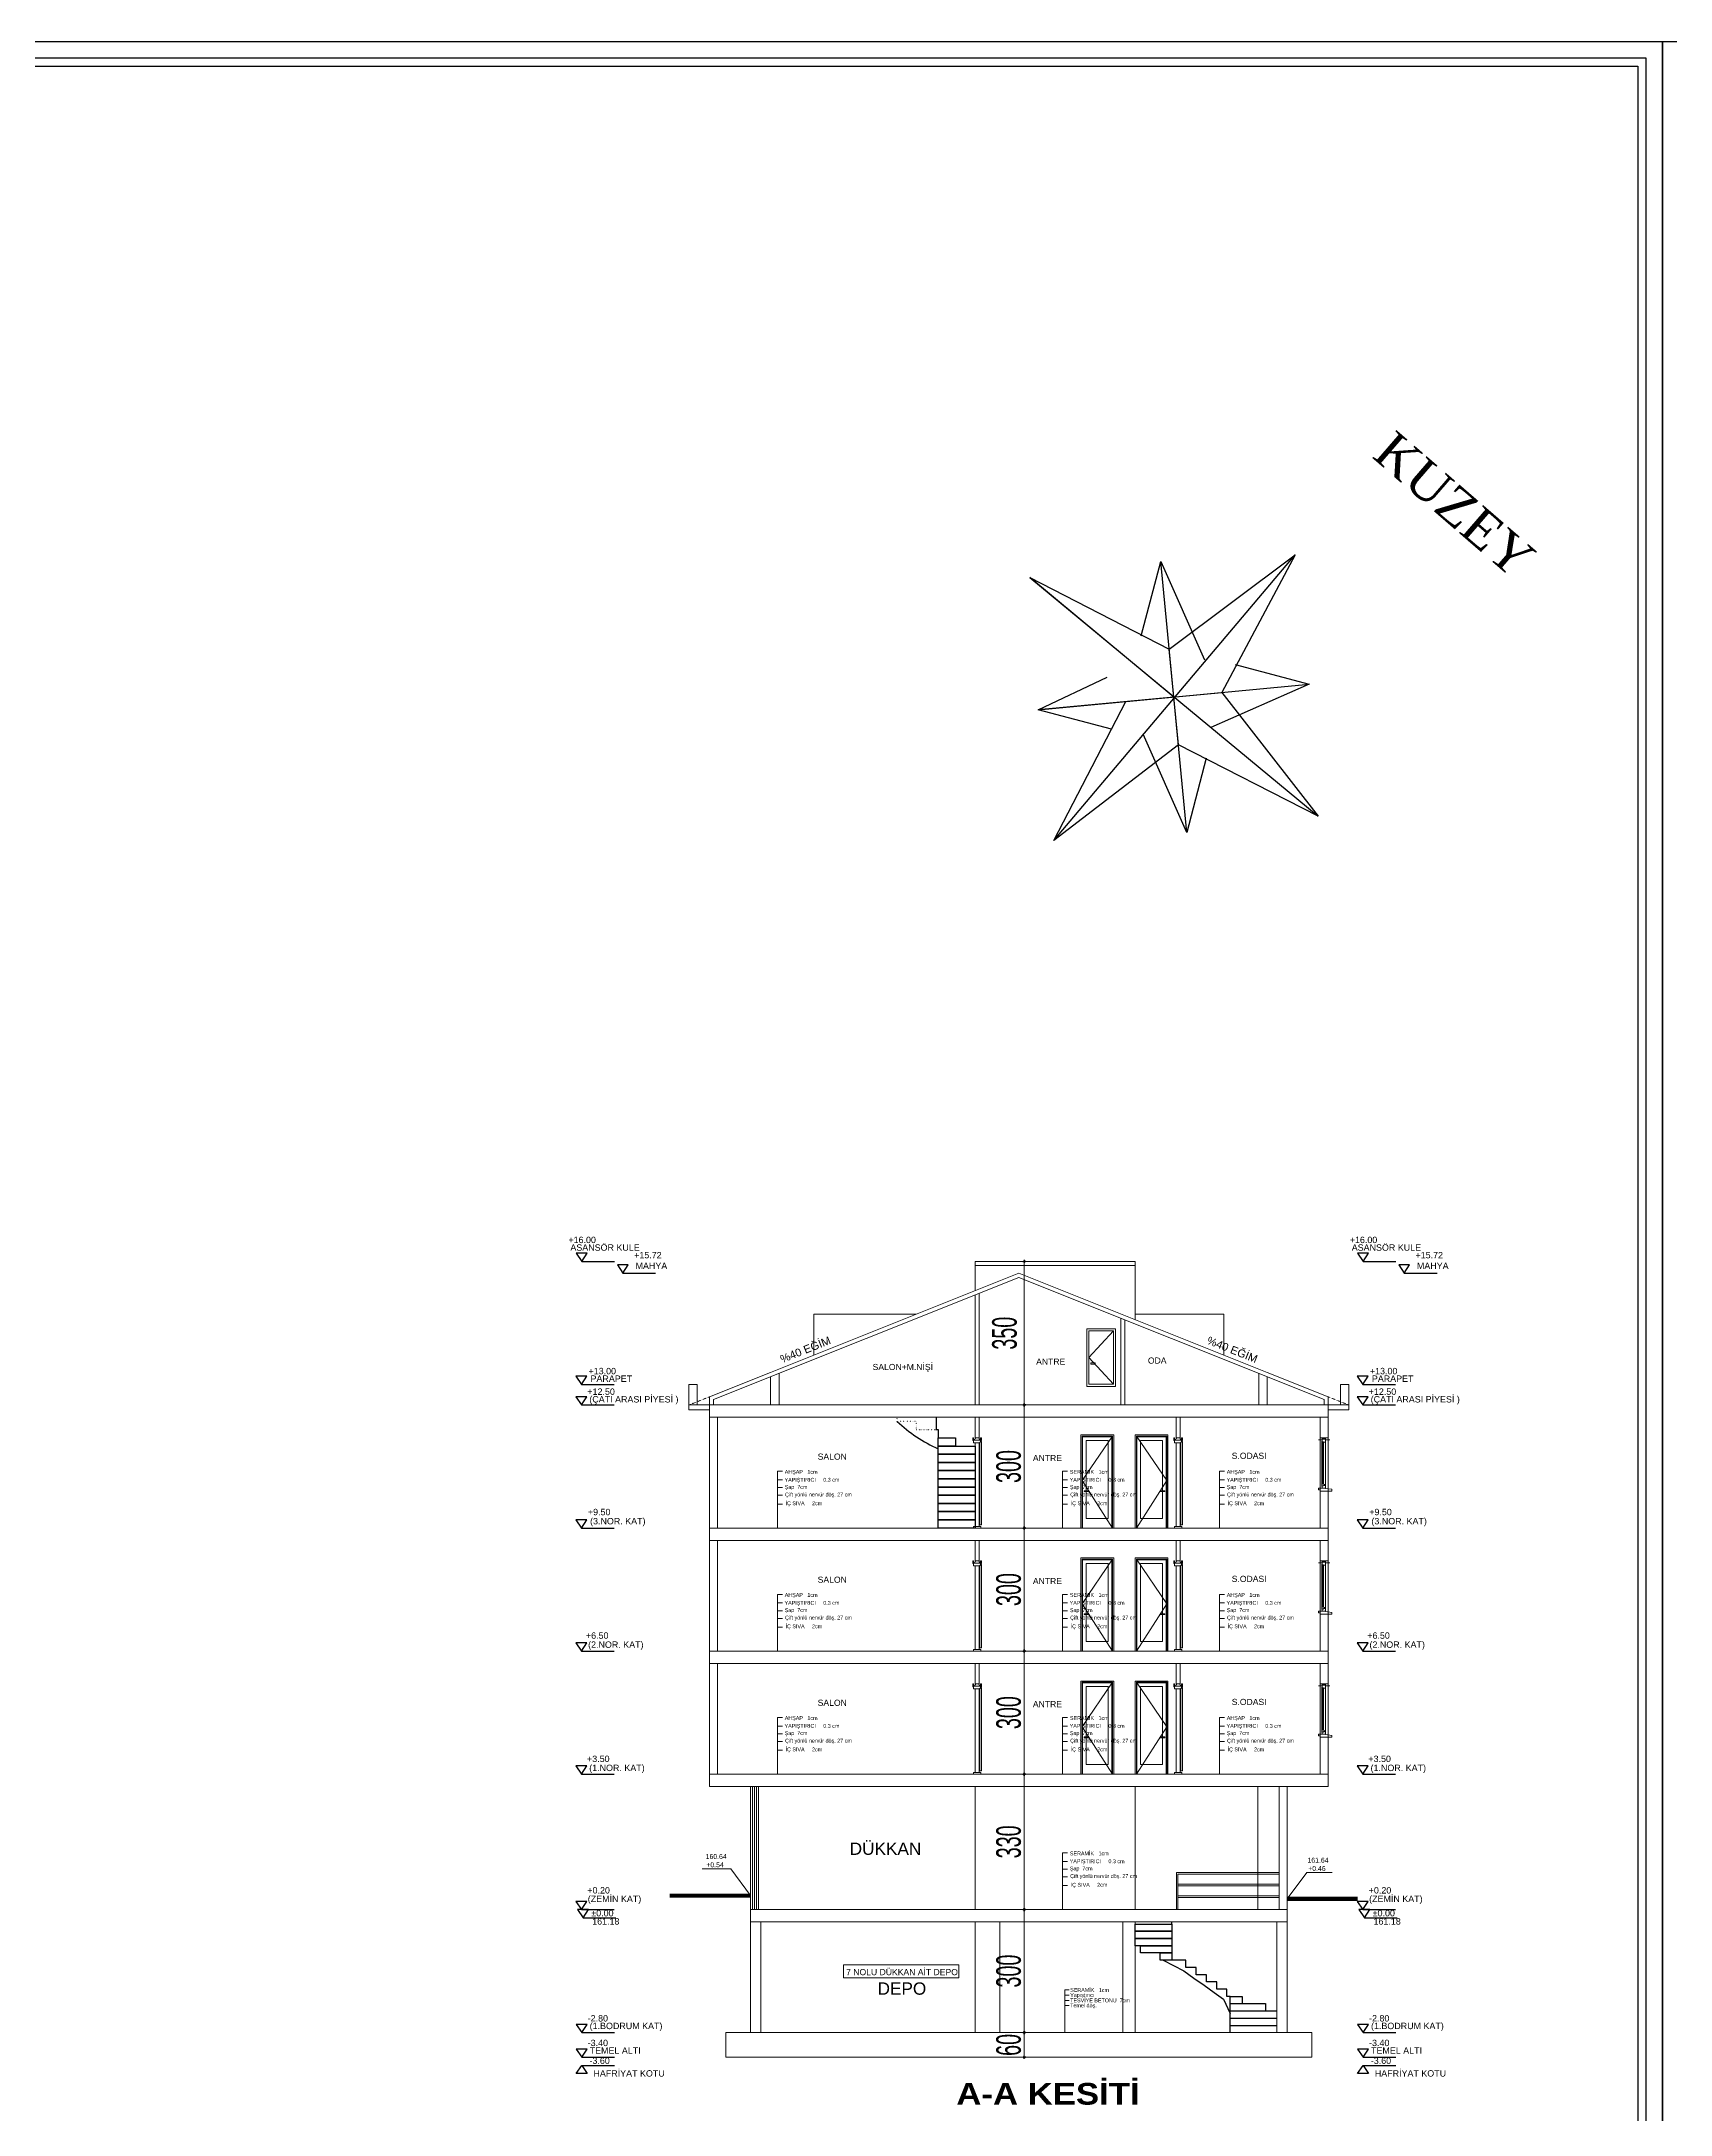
# Model space of a CAD drawing. Extents: x 386248 to 427517, y 4539405 to 4542296.
# Drawn here: x 387241 to 388234, y 4541032 to 4542296 of the extents above; entities that cross this region are included whole.
import ezdxf
from ezdxf.enums import TextEntityAlignment as Align

# ---------------------------------------------------------------- set-up
doc = ezdxf.new("R2010")
doc.units = 0
doc.linetypes.add('DOT', pattern=[0.28, 0.03, -0.25])
doc.linetypes.add('DOT2', pattern=[3.175, 0, -3.175])
for name, color, linetype, lineweight in [('DIŞ 2', 167, 'Continuous', 25), ('DOGRAMA_', 233, 'Continuous', 20), ('GOR-010', 64, 'Continuous', 13), ('GOR1', 51, 'Continuous', 25), ('GÖRÜNÜŞLER', 43, 'Continuous', 30), ('İC ÖLCÜ', 242, 'Continuous', 20), ('KOTLAR', 63, 'Continuous', 30), ('merdv', 82, 'Continuous', 25), ('OLCU10', 2, 'Continuous', 25), ('YAZI', 7, 'Continuous', 25), ('YAZI_', 73, 'Continuous', 20), ('YAZILAR', 1, 'Continuous', 30)]:
    doc.layers.add(name, color=color, linetype=linetype, lineweight=lineweight)
doc.styles.add('PıNaR', font='')
doc.styles.add('RomanSTA', font='')
doc.styles.get("Standard").update_dxf_attribs({"font": 'arial.ttf'})
doc.styles.add('STYLE1', font='')
doc.styles.add('T', font='ISOt.shx', dxfattribs={"width": 0.6})
doc.styles.get('PıNaR').set_extended_font_data('Times New Roman Tur')
doc.styles.get('RomanSTA').set_extended_font_data('Arial')
doc.styles.get('STYLE1').set_extended_font_data('Arial Tur')

# ---------------------------------------------------------------- blocks, each defined once
blk = doc.blocks.new('WERTWERYTSDFGHDFHDFJ-flatten-1')
at = {"layer": 'YAZI'}
for p, q in [((-18688.7, 8009.1), (-18668.2, 8102.7)), ((-18668.2, 8102.7), (-18647.2, 8010)), ((-18665.5, 7874.8), (-18668.2, 8102.7)), ((-18652.2, 8028.2), (-18610.2, 8048.8)), ((-18610.2, 8048.8), (-18638.2, 7989.5)), ((-18727.5, 8046.1), (-18668.2, 8018.2)), ((-18706.9, 8004.1), (-18727.5, 8046.1)), ((-18607.4, 7931.6), (-18727.5, 8046.1)), ((-18687.7, 7967.6), (-18647.2, 8010)), ((-18647.2, 8010), (-18553.5, 7991.5)), ((-18781.5, 7986.5), (-18688.7, 8009.1)), ((-18646.3, 7968.6), (-18688.7, 8009.1)), ((-18781.5, 7986.5), (-18553.5, 7991.5)), ((-18667.5, 7988.8), (-18781.5, 7986.5)), ((-18553.5, 7991.5), (-18646.3, 7968.6)), ((-18628.1, 7973.6), (-18607.4, 7931.6)), ((-18665.5, 7874.8), (-18687.7, 7967.6)), ((-18607.4, 7931.6), (-18666.8, 7959.5)), ((-18646.3, 7968.6), (-18665.5, 7874.8))]:
    blk.add_line(p, q, dxfattribs=at)
at = {"layer": 'YAZI', "linetype": 'Continuous'}
for p, q in [((-18724.8, 7928.8), (-18610.2, 8048.8)), ((-18667.5, 7988.8), (-18724.8, 7928.8)), ((-18724.8, 7928.8), (-18706.1, 7971.3)), ((-18683.3, 7949.2), (-18724.8, 7928.8))]:
    blk.add_line(p, q, dxfattribs=at)
blk = doc.blocks.new('80')
at = {"layer": 'merdv'}
blk.add_line((389876.1, 4538874.9), (389876.1, 4538880.3), dxfattribs=at)
for points in [[(389876.1, 4538857.3), (389786.1, 4538857.3), (389786.1, 4538874.9), (389876.1, 4538874.9)], [(389876.1, 4538839.6), (389786.1, 4538839.6), (389786.1, 4538857.3), (389876.1, 4538857.3)], [(389876.1, 4538822), (389786.1, 4538822), (389786.1, 4538839.6), (389876.1, 4538839.6)], [(389876.1, 4538804.4), (389799.1, 4538804.4), (389799.1, 4538822), (389876.1, 4538822)], [(389876.1, 4538786.7), (389847.3, 4538786.7), (389847.3, 4538804.4), (389876.1, 4538804.4)]]:
    blk.add_lwpolyline(points, close=True, dxfattribs=at)
for points in [[(389854.4, 4538786.7), (389904.9, 4538760.5), (389929.3, 4538743.3), (389954.3, 4538725.6), (389979.3, 4538708), (390002.1, 4538691.9), (390018.1, 4538656.7)], [(389885.1, 4538786.7), (389876.1, 4538786.7)], [(389918.1, 4538769.1), (389910.1, 4538769.1), (389910.1, 4538786.7), (389885.1, 4538786.7)], [(389943.1, 4538751.4), (389935.1, 4538751.4), (389935.1, 4538769.1), (389910.1, 4538769.1)], [(389968.1, 4538733.8), (389960.1, 4538733.8), (389960.1, 4538751.4), (389935.1, 4538751.4)], [(389993.1, 4538716.2), (389985.1, 4538716.2), (389985.1, 4538733.8), (389960.1, 4538733.8)], [(390018.1, 4538698.5), (390010.1, 4538698.5), (390010.1, 4538716.2), (389985.1, 4538716.2)], [(390018.1, 4538680.9), (390018.1, 4538698.5), (390046.9, 4538698.5), (390046.9, 4538680.9)], [(390018.1, 4538663.2), (390018.1, 4538680.9), (390104.5, 4538680.9), (390104.5, 4538663.2)], [(390018.1, 4538645.6), (390018.1, 4538663.2), (390132.1, 4538663.2)], [(390018.1, 4538628), (390018.1, 4538645.6), (390132.1, 4538645.6)], [(390018.1, 4538610.3), (390018.1, 4538628), (390132.1, 4538628)]]:
    blk.add_lwpolyline(points, dxfattribs=at)
blk = doc.blocks.new('Slice-Win 1')
for p, q in [((-3.5, 125), (7, 125)), ((0, 130), (20, 130)), ((7, 126.6), (7, 130)), ((14.5, 129), (7, 127.8)), ((14.5, 126.6), (7, 126.6)), ((7, 119.5), (7, 126.6)), ((7, 119.5), (11.5, 119.5)), ((14.5, 120.5), (11.5, 120.5)), ((11.5, 120.5), (11.5, 119.5)), ((14.5, 120.3), (11.5, 120.3)), ((11.5, 118.5), (11.5, 119.5)), ((13, 118.5), (11.5, 118.5)), ((13, 117.5), (13, 118.5)), ((13, 117.5), (13, 18)), ((13, 117.5), (16, 117.5)), ((14.5, 126.6), (14.5, 130)), ((14.5, 122), (14.5, 126.6)), ((23.5, 125), (14.5, 125)), ((16, 122), (14.5, 122)), ((14.5, 120.3), (14.5, 122)), ((16, 122), (16, 120.5)), ((16, 117.5), (16, 120.5)), ((7, 6.5), (-9, 4.5)), ((-9, 0), (-9, 4.5)), ((0, 0), (-9, 0)), ((0, 0), (20, 0)), ((7, 12.8), (11.5, 14)), ((7, 12.8), (7, 7.5)), ((14.5, 7.5), (7, 7.5)), ((7, 7.5), (7, 6.5)), ((8.5, 16), (11.5, 17)), ((8.5, 16), (8.5, 14)), ((9.5, 14), (8.5, 14)), ((9.5, 14.5), (9.5, 14)), ((11.5, 14), (10, 14)), ((13, 17), (11.5, 17)), ((11.5, 13), (11.5, 14)), ((14.5, 13.2), (11.5, 13.2)), ((14.5, 13), (12.5, 13)), ((13, 18), (16, 18)), ((13, 18), (13, 17)), ((14.5, 13.2), (14.5, 11.5)), ((14.5, 11.5), (14.5, 7.5)), ((16, 11.5), (14.5, 11.5)), ((23.5, 7.5), (14.5, 7.5)), ((16, 18), (16, 13)), ((16, 11.5), (16, 13)), ((20, 0), (20, 3.5)), ((23.5, 3.5), (20, 3.5)), ((23.5, 3.5), (23.5, 7.5))]:
    blk.add_line(p, q)
at = {"color": 8}
for p, q in [((7, 119.5), (7, 12.8)), ((11.5, 17), (11.5, 118.5)), ((16, 117.5), (16, 18))]:
    blk.add_line(p, q, dxfattribs=at)
for centre, start, end in [((9.5, 14), 0, 90), ((12, 13), 180, 0)]:
    blk.add_arc(centre, 0.5, start, end)
blk = doc.blocks.new('Door-Sight 04')
for p, q in [((20, 220), (100, 220)), ((20, -7), (20, 220)), ((22.9, 217.1), (97.1, 217.1)), ((22.9, -7), (22.9, 217.1)), ((24.4, 215.6), (95.6, 215.6)), ((24.4, -7), (24.4, 215.6)), ((33.2, 206.8), (86.8, 206.8)), ((33.2, 16.5), (33.2, 206.8)), ((86.8, 206.8), (86.8, 84)), ((95.6, 215.6), (95.6, -7)), ((97.1, 217.1), (97.1, -7)), ((100, 220), (100, -7)), ((92.3, 84), (80.8, 84)), ((80.8, 82), (80.8, 84)), ((92.3, 82), (80.8, 82)), ((86.8, 82), (86.8, 16.5)), ((92.3, 82), (92.3, 84)), ((86.8, 16.5), (33.2, 16.5)), ((100, -7), (20, -7))]:
    blk.add_line(p, q)
at = {"color": 8}
for p, q in [((22.9, 217.1), (97.1, 108.5)), ((97.1, 108.5), (22.9, -7))]:
    blk.add_line(p, q, dxfattribs=at)
blk = doc.blocks.new('Slice-Door1 10')
for p, q in [((-5.5, -6.5), (-5.5, 0)), ((-5.5, 0), (-3.5, 0)), ((-3.5, 0), (-3.5, -7.5)), ((0, 0), (10, 0)), ((15.5, 0), (13.5, 0)), ((13.5, 0), (13.5, -5.4)), ((15.5, -6.5), (15.5, 0)), ((-3.5, -7.5), (-5.5, -6.5)), ((-5.5, -9.1), (-5.5, -211.8)), ((-5.5, -9.1), (-3.5, -9.1)), ((13.5, -5.4), (-3.5, -5.4)), ((-3.5, -5.4), (-3.5, -10.9)), ((-1.5, -10.6), (-3.5, -10.6)), ((-1.5, -10.9), (-3.5, -10.9)), ((-1.5, -10.6), (-1.5, -211.8)), ((13.5, -12), (-1.5, -12)), ((13.5, -5.4), (13.5, -10.7)), ((13.5, -5.4), (13.5, -12)), ((13.5, -7.5), (15.5, -6.5)), ((-5.5, -211.8), (-1.5, -211.8))]:
    blk.add_line(p, q)
at = {"color": 9}
blk.add_lwpolyline([(14, -220), (14, -216), (-4, -216), (-4, -220)], dxfattribs=at)
for points in [[(1.2, 0, 0), (1.2, 0, 0), (1.2, 0, 0), (1.2, -0.1, 0), (1.2, -0.1, 0), (1.1, -0.1, 0), (1.1, -0.1, 0), (1.1, -0.2, 0), (1.1, -0.2, 0), (1.1, -0.2, 0), (1, -0.2, 0), (1, -0.2, 0), (1, -0.3, 0), (1, -0.3, 0), (1, -0.3, 0), (0.9, -0.3, 0), (0.9, -0.4, 0), (0.9, -0.4, 0), (0.9, -0.4, 0), (0.9, -0.4, 0), (0.8, -0.4, 0), (0.8, -0.5, 0), (0.8, -0.5, 0), (0.8, -0.5, 0), (0.8, -0.5, 0), (0.7, -0.6, 0), (0.7, -0.6, 0), (0.7, -0.6, 0), (0.7, -0.6, 0), (0.7, -0.7, 0), (0.6, -0.7, 0), (0.6, -0.7, 0), (0.6, -0.7, 0), (0.6, -0.7, 0), (0.6, -0.8, 0), (0.6, -0.8, 0), (0.6, -0.8, 0), (0.5, -0.8, 0), (0.5, -0.9, 0), (0.5, -0.9, 0), (0.5, -0.9, 0), (0.5, -0.9, 0), (0.5, -1, 0), (0.5, -1, 0), (0.4, -1, 0), (0.4, -1, 0), (0.4, -1.1, 0), (0.4, -1.1, 0), (0.4, -1.1, 0), (0.4, -1.1, 0), (0.4, -1.2, 0), (0.4, -1.2, 0), (0.4, -1.2, 0), (0.3, -1.3, 0), (0.3, -1.3, 0), (0.3, -1.3, 0), (0.3, -1.3, 0), (0.3, -1.4, 0), (0.3, -1.4, 0), (0.3, -1.4, 0), (0.3, -1.4, 0), (0.3, -1.5, 0), (0.3, -1.5, 0), (0.3, -1.5, 0), (0.3, -1.6, 0), (0.3, -1.6, 0), (0.3, -1.6, 0), (0.3, -1.6, 0), (0.2, -1.7, 0), (0.2, -1.7, 0), (0.2, -1.7, 0), (0.2, -1.8, 0), (0.2, -1.8, 0), (0.2, -1.8, 0), (0.2, -1.9, 0), (0.2, -1.9, 0), (0.2, -1.9, 0), (0.2, -1.9, 0), (0.2, -2, 0), (0.2, -2, 0), (0.2, -2, 0), (0.2, -2.1, 0), (0.2, -2.1, 0), (0.2, -2.1, 0), (0.1, -2.1, 0), (0.1, -2.2, 0), (0.1, -2.2, 0), (0.1, -2.2, 0), (0.1, -2.3, 0), (0.1, -2.3, 0), (0.1, -2.3, 0), (0.1, -2.3, 0), (0.1, -2.4, 0), (0.1, -2.4, 0), (0, -2.4, 0), (0, -2.5, 0), (0, -2.5, 0), (0, -2.5, 0), (0, -2.5, 0), (0, -2.6, 0), (0, -2.6, 0), (0, -2.6, 0), (-0.1, -2.6, 0), (-0.1, -2.7, 0), (-0.1, -2.7, 0), (-0.1, -2.7, 0), (-0.1, -2.7, 0), (-0.1, -2.8, 0), (-0.2, -2.8, 0), (-0.2, -2.8, 0), (-0.2, -2.8, 0), (-0.2, -2.9, 0), (-0.2, -2.9, 0), (-0.2, -2.9, 0), (-0.3, -2.9, 0), (-0.3, -3, 0), (-0.3, -3, 0), (-0.3, -3, 0), (-0.3, -3, 0), (-0.4, -3, 0), (-0.4, -3.1, 0), (-0.4, -3.1, 0), (-0.4, -3.1, 0), (-0.4, -3.1, 0), (-0.5, -3.1, 0), (-0.5, -3.2, 0), (-0.5, -3.2, 0), (-0.5, -3.2, 0), (-0.6, -3.2, 0), (-0.6, -3.2, 0), (-0.6, -3.3, 0), (-0.6, -3.3, 0), (-0.6, -3.3, 0), (-0.7, -3.3, 0), (-0.7, -3.3, 0), (-0.7, -3.3, 0), (-0.7, -3.3, 0), (-0.8, -3.4, 0), (-0.8, -3.4, 0), (-0.8, -3.4, 0), (-0.8, -3.4, 0), (-0.9, -3.4, 0), (-0.9, -3.4, 0), (-0.9, -3.4, 0), (-1, -3.5, 0), (-1, -3.5, 0), (-1, -3.5, 0), (-1, -3.5, 0), (-1.1, -3.5, 0), (-1.1, -3.5, 0), (-1.1, -3.5, 0), (-1.1, -3.5, 0), (-1.2, -3.6, 0), (-1.2, -3.6, 0), (-1.2, -3.6, 0), (-1.2, -3.6, 0), (-1.3, -3.6, 0), (-1.3, -3.6, 0), (-1.3, -3.6, 0), (-1.4, -3.6, 0), (-1.4, -3.6, 0), (-1.4, -3.7, 0), (-1.4, -3.7, 0), (-1.5, -3.7, 0), (-1.5, -3.7, 0), (-1.5, -3.7, 0), (-1.5, -3.7, 0), (-1.6, -3.7, 0), (-1.6, -3.7, 0), (-1.6, -3.7, 0), (-1.7, -3.8, 0), (-1.7, -3.8, 0), (-1.7, -3.8, 0), (-1.7, -3.8, 0), (-1.8, -3.8, 0), (-1.8, -3.8, 0), (-1.8, -3.8, 0), (-1.8, -3.8, 0), (-1.9, -3.9, 0), (-1.9, -3.9, 0), (-1.9, -3.9, 0), (-1.9, -3.9, 0), (-2, -3.9, 0), (-2, -3.9, 0), (-2, -3.9, 0), (-2, -4, 0), (-2.1, -4, 0), (-2.1, -4, 0), (-2.1, -4, 0), (-2.1, -4, 0), (-2.2, -4, 0), (-2.2, -4.1, 0), (-2.2, -4.1, 0), (-2.2, -4.1, 0), (-2.3, -4.1, 0), (-2.3, -4.1, 0), (-2.3, -4.1, 0), (-2.3, -4.2, 0), (-2.4, -4.2, 0), (-2.4, -4.2, 0), (-2.4, -4.2, 0), (-2.4, -4.2, 0), (-2.4, -4.2, 0), (-2.5, -4.3, 0), (-2.5, -4.3, 0), (-2.5, -4.3, 0), (-2.5, -4.3, 0), (-2.6, -4.3, 0), (-2.6, -4.4, 0), (-2.6, -4.4, 0), (-2.6, -4.4, 0), (-2.6, -4.4, 0), (-2.7, -4.4, 0), (-2.7, -4.5, 0), (-2.7, -4.5, 0), (-2.7, -4.5, 0), (-2.7, -4.5, 0), (-2.8, -4.5, 0), (-2.8, -4.6, 0), (-2.8, -4.6, 0), (-2.8, -4.6, 0), (-2.8, -4.6, 0), (-2.9, -4.6, 0), (-2.9, -4.7, 0), (-2.9, -4.7, 0), (-2.9, -4.7, 0), (-2.9, -4.7, 0), (-3, -4.8, 0), (-3, -4.8, 0), (-3, -4.8, 0), (-3, -4.8, 0), (-3, -4.8, 0), (-3.1, -4.9, 0), (-3.1, -4.9, 0), (-3.1, -4.9, 0), (-3.1, -4.9, 0), (-3.1, -5, 0), (-3.2, -5, 0), (-3.2, -5, 0), (-3.2, -5, 0), (-3.2, -5.1, 0), (-3.2, -5.1, 0), (-3.3, -5.1, 0), (-3.3, -5.1, 0), (-3.3, -5.1, 0), (-3.3, -5.2, 0), (-3.3, -5.2, 0), (-3.4, -5.2, 0), (-3.4, -5.2, 0), (-3.4, -5.3, 0), (-3.4, -5.3, 0), (-3.4, -5.3, 0), (-3.4, -5.3, 0), (-3.5, -5.4, 0), (-3.5, -5.4, 0), (-3.5, -5.4, 0)], [(8.5, 0, 0), (8.5, 0, 0), (8.5, -0.1, 0), (8.5, -0.1, 0), (8.5, -0.1, 0), (8.5, -0.2, 0), (8.5, -0.2, 0), (8.5, -0.2, 0), (8.6, -0.3, 0), (8.6, -0.3, 0), (8.6, -0.3, 0), (8.6, -0.4, 0), (8.6, -0.4, 0), (8.6, -0.4, 0), (8.6, -0.5, 0), (8.6, -0.5, 0), (8.7, -0.6, 0), (8.7, -0.6, 0), (8.7, -0.6, 0), (8.7, -0.7, 0), (8.7, -0.7, 0), (8.7, -0.7, 0), (8.7, -0.8, 0), (8.7, -0.8, 0), (8.8, -0.8, 0), (8.8, -0.9, 0), (8.8, -0.9, 0), (8.8, -0.9, 0), (8.8, -0.9, 0), (8.8, -1, 0), (8.8, -1, 0), (8.8, -1, 0), (8.9, -1.1, 0), (8.9, -1.1, 0), (8.9, -1.1, 0), (8.9, -1.2, 0), (8.9, -1.2, 0), (8.9, -1.2, 0), (9, -1.3, 0), (9, -1.3, 0), (9, -1.3, 0), (9, -1.3, 0), (9, -1.4, 0), (9, -1.4, 0), (9.1, -1.4, 0), (9.1, -1.5, 0), (9.1, -1.5, 0), (9.1, -1.5, 0), (9.1, -1.5, 0), (9.2, -1.6, 0), (9.2, -1.6, 0), (9.2, -1.6, 0), (9.2, -1.7, 0), (9.3, -1.7, 0), (9.3, -1.7, 0), (9.3, -1.7, 0), (9.3, -1.8, 0), (9.3, -1.8, 0), (9.4, -1.8, 0), (9.4, -1.8, 0), (9.4, -1.8, 0), (9.5, -1.9, 0), (9.5, -1.9, 0), (9.5, -1.9, 0), (9.5, -1.9, 0), (9.6, -2, 0), (9.6, -2, 0), (9.6, -2, 0), (9.6, -2, 0), (9.7, -2, 0), (9.7, -2.1, 0), (9.7, -2.1, 0), (9.8, -2.1, 0), (9.8, -2.1, 0), (9.8, -2.2, 0), (9.8, -2.2, 0), (9.9, -2.2, 0), (9.9, -2.2, 0), (9.9, -2.2, 0), (10, -2.3, 0), (10, -2.3, 0), (10, -2.3, 0), (10, -2.3, 0), (10.1, -2.3, 0), (10.1, -2.4, 0), (10.1, -2.4, 0), (10.2, -2.4, 0), (10.2, -2.4, 0), (10.2, -2.5, 0), (10.2, -2.5, 0), (10.3, -2.5, 0), (10.3, -2.5, 0), (10.3, -2.5, 0), (10.3, -2.6, 0), (10.4, -2.6, 0), (10.4, -2.6, 0), (10.4, -2.6, 0), (10.4, -2.7, 0), (10.5, -2.7, 0), (10.5, -2.7, 0), (10.5, -2.7, 0), (10.5, -2.8, 0), (10.5, -2.8, 0), (10.6, -2.8, 0), (10.6, -2.8, 0), (10.6, -2.9, 0), (10.6, -2.9, 0), (10.6, -2.9, 0), (10.7, -3, 0), (10.7, -3, 0), (10.7, -3, 0), (10.7, -3.1, 0), (10.7, -3.1, 0), (10.7, -3.1, 0), (10.8, -3.2, 0), (10.8, -3.2, 0), (10.8, -3.2, 0), (10.8, -3.3, 0), (10.8, -3.3, 0), (10.8, -3.3, 0), (10.8, -3.4, 0), (10.8, -3.4, 0), (10.9, -3.4, 0), (10.9, -3.5, 0), (10.9, -3.5, 0), (10.9, -3.5, 0), (10.9, -3.6, 0), (10.9, -3.6, 0), (10.9, -3.6, 0), (10.9, -3.7, 0), (11, -3.7, 0), (11, -3.7, 0), (11, -3.8, 0), (11, -3.8, 0), (11, -3.8, 0), (11, -3.9, 0), (11, -3.9, 0), (11, -3.9, 0), (11, -4, 0), (11.1, -4, 0), (11.1, -4, 0), (11.1, -4.1, 0), (11.1, -4.1, 0), (11.1, -4.1, 0), (11.1, -4.2, 0), (11.1, -4.2, 0), (11.1, -4.2, 0), (11.2, -4.2, 0), (11.2, -4.3, 0), (11.2, -4.3, 0), (11.2, -4.3, 0), (11.2, -4.4, 0), (11.2, -4.4, 0), (11.3, -4.4, 0), (11.3, -4.4, 0), (11.3, -4.5, 0), (11.3, -4.5, 0), (11.3, -4.5, 0), (11.4, -4.5, 0), (11.4, -4.6, 0), (11.4, -4.6, 0), (11.4, -4.6, 0), (11.4, -4.6, 0), (11.5, -4.7, 0), (11.5, -4.7, 0), (11.5, -4.7, 0), (11.5, -4.7, 0), (11.6, -4.7, 0), (11.6, -4.8, 0), (11.6, -4.8, 0), (11.7, -4.8, 0), (11.7, -4.8, 0), (11.7, -4.8, 0), (11.7, -4.9, 0), (11.8, -4.9, 0), (11.8, -4.9, 0), (11.8, -4.9, 0), (11.9, -4.9, 0), (11.9, -4.9, 0), (11.9, -5, 0), (11.9, -5, 0), (12, -5, 0), (12, -5, 0), (12, -5, 0), (12.1, -5, 0), (12.1, -5, 0), (12.1, -5, 0), (12.2, -5.1, 0), (12.2, -5.1, 0), (12.2, -5.1, 0), (12.3, -5.1, 0), (12.3, -5.1, 0), (12.3, -5.1, 0), (12.4, -5.1, 0), (12.4, -5.1, 0), (12.4, -5.2, 0), (12.5, -5.2, 0), (12.5, -5.2, 0), (12.6, -5.2, 0), (12.6, -5.2, 0), (12.6, -5.2, 0), (12.7, -5.2, 0), (12.7, -5.2, 0), (12.7, -5.2, 0), (12.8, -5.2, 0), (12.8, -5.3, 0), (12.8, -5.3, 0), (12.9, -5.3, 0), (12.9, -5.3, 0), (13, -5.3, 0), (13, -5.3, 0), (13, -5.3, 0), (13.1, -5.3, 0), (13.1, -5.3, 0), (13.2, -5.3, 0), (13.2, -5.3, 0), (13.2, -5.3, 0), (13.3, -5.4, 0), (13.3, -5.4, 0), (13.3, -5.4, 0), (13.4, -5.4, 0), (13.4, -5.4, 0), (13.5, -5.4, 0), (13.5, -5.4, 0)]]:
    blk.add_polyline3d(points, dxfattribs=at)
blk = doc.blocks.new('8050123D')
at = {"layer": 'GOR1', "linetype": 'DOT2'}
blk.add_line((396871.1, 4538916.7), (396918.7, 4538916.7), dxfattribs=at)
for points in [[(396871.1, 4538936.7), (396823.7, 4538936.7), (396823.7, 4538946.7)], [(396871.1, 4538916.7), (396871.1, 4538936.7)]]:
    blk.add_lwpolyline(points, dxfattribs=at)
at = {"layer": 'GOR1'}
for points in [[(396918.7, 4538946.7), (396918.7, 4538936.7)], [(396918.7, 4538936.7), (396918.7, 4538916.7)], [(396918.7, 4538916.7), (396923.7, 4538916.7), (396923.7, 4538896.7)]]:
    blk.add_lwpolyline(points, dxfattribs=at)
for points in [[(396923.7, 4538876.7), (396923.7, 4538896.7), (396966.3, 4538896.7), (396966.3, 4538876.7)], [(396923.7, 4538856.7), (396923.7, 4538876.7), (397013.7, 4538876.7), (397013.7, 4538856.7)], [(396923.7, 4538836.7), (396923.7, 4538856.7), (397013.7, 4538856.7), (397013.7, 4538836.7)], [(396923.7, 4538816.7), (396923.7, 4538836.7), (397013.7, 4538836.7), (397013.7, 4538816.7)], [(396923.7, 4538796.7), (396923.7, 4538816.7), (397013.7, 4538816.7), (397013.7, 4538796.7)], [(396923.7, 4538776.7), (396923.7, 4538796.7), (397013.7, 4538796.7), (397013.7, 4538776.7)], [(396923.7, 4538756.7), (396923.7, 4538776.7), (397013.7, 4538776.7), (397013.7, 4538756.7)], [(396923.7, 4538736.7), (396923.7, 4538756.7), (397013.7, 4538756.7), (397013.7, 4538736.7)], [(396923.7, 4538716.7), (396923.7, 4538736.7), (397013.7, 4538736.7), (397013.7, 4538716.7)], [(396923.7, 4538696.7), (396923.7, 4538716.7), (397013.7, 4538716.7), (397013.7, 4538696.7)], [(396923.7, 4538676.7), (396923.7, 4538696.7), (397013.7, 4538696.7), (397013.7, 4538676.7)]]:
    blk.add_lwpolyline(points, close=True, dxfattribs=at)
blk.add_arc((397061.7, 4539185.3), 344.1, 226.2516, 246.3682, dxfattribs=at)
blk = doc.blocks.new('G$C82475EDB')
at = {"layer": 'YAZI_'}
for p, q in [((0, 138.3), (0, 0)), ((12.1, 138.3), (0, 138.3)), ((12.1, 117.4), (0, 117.4)), ((12.1, 98.5), (0, 98.5)), ((12.1, 79.8), (0, 79.8)), ((12.1, 58.5), (0, 58.5))]:
    blk.add_line(p, q, dxfattribs=at)
at = {"layer": 'YAZI_', "style": 'STYLE1'}
for s, p in [('YAPIŞTIRICI     0.3 cm', (17.3, 113)), ('Şap  7cm', (17.7, 95.4)), ('SERAMİK   1cm', (17.8, 132.2)), ('Çift yönlü nervür döş. 27 cm', (18.5, 77)), ('İÇ SIVA     2cm', (19.7, 55.7))]:
    blk.add_text(s, height=9.36, dxfattribs=at).set_placement(p)
blk = doc.blocks.new('G$C74185E55')
at = {"layer": 'DOGRAMA_'}
for p, q in [((0, 103.9), (10, 103.9)), ((0, 0), (0, 103.9)), ((0, 91.6), (10, 91.6)), ((0, 78.6), (10, 78.6)), ((0, 66.3), (10, 66.3))]:
    blk.add_line(p, q, dxfattribs=at)
at = {"layer": 'YAZI_', "style": 'STYLE1'}
for s, p in [('SERAMİK   1cm', (12.8, 99.2)), ('Temel döş.', (12.7, 61.6)), ('Yapıştırıcı', (12.8, 86.9)), ('TESVİYE BETONU  7cm', (12.8, 73.9))]:
    blk.add_text(s, height=9.36, dxfattribs=at).set_placement(p)
blk = doc.blocks.new('G$CC082489A')
at = {"layer": 'YAZI_'}
for p, q in [((0, 138.3), (0, 0)), ((12.1, 138.3), (0, 138.3)), ((12.1, 117.4), (0, 117.4)), ((12.1, 98.5), (0, 98.5)), ((12.1, 79.8), (0, 79.8)), ((12.1, 58.5), (0, 58.5))]:
    blk.add_line(p, q, dxfattribs=at)
at = {"layer": 'YAZI_', "style": 'STYLE1'}
for s, p in [('YAPIŞTIRICI     0.3 cm', (17.3, 113)), ('AHŞAP   1cm', (17.8, 132.2)), ('Şap  7cm', (17.7, 95.4)), ('Çift yönlü nervür döş. 27 cm', (18.5, 77)), ('İÇ SIVA     2cm', (19.7, 55.7))]:
    blk.add_text(s, height=9.36, dxfattribs=at).set_placement(p)
blk = doc.blocks.new('SEL2')
at = {"layer": 'OLCU10'}
for p, q in [((5.25, 0), (-5.25, 0)), ((0, 5.25), (0, -3.95))]:
    blk.add_line(p, q, dxfattribs=at)
blk.add_circle((0, 0), 2.75, dxfattribs=at)
blk = doc.blocks.new('KOT KE')
at = {"layer": 'GÖRÜNÜŞLER'}
for p, q in [((447067, 4403103.2), (447080.3, 4403083.2)), ((447093.6, 4403103.2), (447067, 4403103.2)), ((447080.3, 4403083.2), (447093.6, 4403103.2)), ((447080.3, 4403083.2), (447160.3, 4403083.2))]:
    blk.add_line(p, q, dxfattribs=at)
blk = doc.blocks.new('801823D123D1D33')
at = {"layer": 'GÖRÜNÜŞLER'}
for p in [(-48436.5, 131909.8), (-48336.1, 131881.5)]:
    blk.add_blockref('KOT KE', p, dxfattribs=at)
at = {"layer": 'KOTLAR', "color": 1, "linetype": 'Continuous'}
for p in [(-48437.2, 131609.8), (-48437.2, 131559.8), (-48437.2, 131259.8), (-48437.2, 130959.8), (-48437.2, 130659.8), (-48437.2, 130329.8), (-48433.2, 130309.8), (-48436.5, 130029.8), (-48436.5, 129969.8)]:
    blk.add_blockref('KOT KE', p, dxfattribs=at)
at = {"layer": 'KOTLAR', "color": 1, "linetype": 'Continuous', "xscale": -1, "rotation": 180}
blk.add_blockref('KOT KE', (-48436.5, 8936116.3), dxfattribs=at)
at = {"layer": 'KOTLAR', "color": 1, "linetype": 'Continuous'}
for s, height, p in [('+16.00', 15.55, (398611.5, 4535037.6)), ('ASANSÖR KULE', 15.552, (398616.3, 4535019)), ('+15.72', 15.55, (398771.7, 4535000.5)), ('MAHYA', 15.55, (398775.2, 4534974.4)), ('+13.00', 15.55, (398660.5, 4534717.9)), ('PARAPET', 15.55, (398665.4, 4534699.4)), ('+12.50', 15.55, (398657.7, 4534667.7)), ('(ÇATI ARASI PİYESİ )', 15.552, (398662.5, 4534649.1)), ('+9.50', 15.55, (398659, 4534374.3)), ('(3.NOR. KAT)', 15.552, (398664.3, 4534352.1)), ('+6.50', 15.55, (398654.2, 4534073.1)), ('(2.NOR. KAT)', 15.552, (398659.5, 4534051)), ('+3.50', 15.55, (398656.9, 4533772.6)), ('(1.NOR. KAT)', 15.552, (398662.2, 4533750.5)), ('+0.20', 15.55, (398657.7, 4533452.1)), ('(ZEMİN KAT)', 15.552, (398658.7, 4533431.3)), ('%%p0.00', 15.55, (398667.4, 4533396.4)), ('161.18', 15.55, (398669.4, 4533376.4)), ('-2.80', 15.55, (398658.5, 4533140.1)), ('-3.40', 15.55, (398658.5, 4533080.1)), ('(1.BODRUM KAT)', 15.552, (398663.3, 4533121.5)), ('-3.60', 15.55, (398662.8, 4533036.7)), ('TEMEL ALTI', 15.55, (398663.3, 4533061.5)), ('HAFRİYAT KOTU', 15.552, (398672.5, 4533005.8))]:
    blk.add_text(s, height=height, rotation=360, dxfattribs=at).set_placement(p)
blk = doc.blocks.new('G$C774D261E')
at = {"layer": 'GOR-010'}
for p, q in [((1096.9, 2031.6), (352.6, 1733.8)), ((1096.9, 2042.3), (491.2, 1800)), ((1096.9, 2042.3), (1702.7, 1800)), ((1096.9, 2031.6), (1841.2, 1733.8)), ((1110.2, 1721.3), (1110.2, 2069.9)), ((990.2, 1720.6), (990.2, 1988.9)), ((1000.2, 1720.6), (1000.2, 1992.9)), ((1345.2, 1720.6), (1345.2, 1932.3)), ((1355.2, 1720.6), (1355.2, 1928.3)), ((491.2, 1800), (342.6, 1740.6)), ((491.2, 1789.3), (491.2, 1720.6)), ((512.2, 1797.7), (512.2, 1720.6)), ((1681.7, 1797.7), (1681.7, 1720.6)), ((1702.7, 1800), (1851.2, 1740.6)), ((1702.7, 1789.3), (1702.7, 1720.6)), ((342.6, 1720.6), (342.6, 1740.6)), ((342.6, 1720.6), (342.6, 1740.6)), ((1851.2, 1720.6), (342.6, 1720.6)), ((342.6, 1720.6), (342.6, 1690.6)), ((352.6, 1720.6), (352.6, 1733.8)), ((352.6, 1720.6), (352.6, 1733.8)), ((1110.2, 1421.3), (1110.2, 1719.9)), ((1841.2, 1720.6), (1841.2, 1733.8)), ((1841.2, 1720.6), (1841.2, 1733.8)), ((1851.2, 1720.6), (1851.2, 1740.6)), ((1851.2, 1720.6), (1851.2, 1740.6)), ((1851.2, 1690.6), (1851.2, 1720.6)), ((342.6, 1690.6), (1851.2, 1690.6)), ((342.6, 1690.6), (342.6, 1420.6)), ((362.6, 1690.6), (362.6, 1420.6)), ((990.2, 1690.6), (990.2, 1640.6)), ((990.2, 1690.6), (990.2, 1640.6)), ((1000.2, 1690.6), (1000.2, 1640.6)), ((1480.2, 1690.6), (1480.2, 1640.6)), ((1480.2, 1690.6), (1480.2, 1640.6)), ((1490.2, 1690.6), (1490.2, 1640.6)), ((1831.2, 1690.6), (1831.2, 1420.6)), ((1851.2, 1690.6), (1851.2, 1420.6)), ((990.2, 1424.6), (990.2, 1628.6)), ((1000.2, 1424.6), (1000.2, 1628.6)), ((1480.2, 1424.6), (1480.2, 1628.6)), ((1490.2, 1424.6), (1490.2, 1628.6)), ((1851.2, 1420.6), (342.6, 1420.6)), ((342.6, 1420.6), (342.6, 1390.6)), ((1110.2, 1121.3), (1110.2, 1419.9)), ((1851.2, 1390.6), (1851.2, 1420.6)), ((342.6, 1390.6), (1851.2, 1390.6)), ((342.6, 1390.6), (342.6, 1120.6)), ((362.6, 1390.6), (362.6, 1120.6)), ((990.2, 1390.6), (990.2, 1340.6)), ((990.2, 1390.6), (990.2, 1340.6)), ((1000.2, 1390.6), (1000.2, 1340.6)), ((1480.2, 1390.6), (1480.2, 1340.6)), ((1480.2, 1390.6), (1480.2, 1340.6)), ((1490.2, 1390.6), (1490.2, 1340.6)), ((1831.2, 1390.6), (1831.2, 1120.6)), ((1851.2, 1390.6), (1851.2, 1120.6)), ((990.2, 1124.6), (990.2, 1328.6)), ((1000.2, 1124.6), (1000.2, 1328.6)), ((1480.2, 1124.6), (1480.2, 1328.6)), ((1490.2, 1124.6), (1490.2, 1328.6)), ((1851.2, 1120.6), (342.6, 1120.6)), ((342.6, 1120.6), (342.6, 1090.6)), ((1110.2, 821.3), (1110.2, 1119.9)), ((1851.2, 1090.6), (1851.2, 1120.6)), ((342.6, 1090.6), (1851.2, 1090.6)), ((342.6, 1090.6), (342.6, 820.6)), ((362.6, 1090.6), (362.6, 820.6)), ((990.2, 1090.6), (990.2, 1040.6)), ((990.2, 1090.6), (990.2, 1040.6)), ((1000.2, 1090.6), (1000.2, 1040.6)), ((1480.2, 1090.6), (1480.2, 1040.6)), ((1480.2, 1090.6), (1480.2, 1040.6)), ((1490.2, 1090.6), (1490.2, 1040.6)), ((1831.2, 1090.6), (1831.2, 820.6)), ((1851.2, 1090.6), (1851.2, 820.6)), ((990.2, 824.6), (990.2, 1028.6)), ((1000.2, 824.6), (1000.2, 1028.6)), ((1480.2, 824.6), (1480.2, 1028.6)), ((1490.2, 824.6), (1490.2, 1028.6)), ((1851.2, 820.6), (342.6, 820.6)), ((342.6, 820.6), (342.6, 790.6)), ((1110.2, 491.3), (1110.2, 819.9)), ((1851.2, 790.6), (1851.2, 820.6)), ((342.6, 790.6), (1851.2, 790.6)), ((442.6, 490.6), (442.6, 790.6)), ((447.6, 490.6), (447.6, 790.6)), ((452.6, 490.6), (452.6, 790.6)), ((457.6, 490.6), (457.6, 790.6)), ((462.6, 490.6), (462.6, 790.6)), ((1731.2, 490.6), (1731.2, 790.6)), ((1751.2, 490.6), (1751.2, 790.6)), ((1751.2, 490.6), (442.6, 490.6)), ((442.6, 490.6), (442.6, 460.6)), ((442.6, 190.6), (442.6, 460.6)), ((442.6, 460.6), (1751.2, 460.6)), ((467.6, 190.6), (467.6, 460.6)), ((1110.2, 191.3), (1110.2, 489.9)), ((1726.2, 190.6), (1726.2, 460.6)), ((1751.2, 460.6), (1751.2, 490.6)), ((1751.2, 190.6), (1751.2, 460.6)), ((382.6, 190.6), (1811.2, 190.6)), ((382.6, 130.6), (382.6, 190.6)), ((1110.2, 131.3), (1110.2, 189.9)), ((1811.2, 190.6), (1811.2, 130.6)), ((1811.2, 130.6), (382.6, 130.6))]:
    blk.add_line(p, q, dxfattribs=at)
at = {"layer": 'GOR-010', "lineweight": 20}
for p, q in [((1380.2, 2070.6), (990.2, 2070.6)), ((990.2, 2070.6), (990.2, 1999.6)), ((1380.2, 2060.6), (990.2, 2060.6)), ((1380.2, 1929), (1380.2, 2070.6)), ((990.2, 490.6), (990.2, 790.6)), ((1380.2, 490.6), (1380.2, 790.6)), ((1679.4, 490.6), (1679.4, 790.6)), ((990.2, 460.6), (990.2, 190.6)), ((1050.2, 460.6), (1050.2, 190.6)), ((1350.2, 460.6), (1350.2, 190.6)), ((1380.2, 460.6), (1380.2, 190.6))]:
    blk.add_line(p, q, dxfattribs=at)
at = {"layer": 'GOR-010', "linetype": 'DOT', "ltscale": 5}
for p, q in [((342.6, 1740.6), (292.6, 1720.6)), ((1851.2, 1740.6), (1901.2, 1720.6))]:
    blk.add_line(p, q, dxfattribs=at)
at = {"layer": 'GOR-010'}
for points in [[(596.9, 1842.3), (596.9, 1942.3), (846.9, 1942.3)], [(1597, 1842.3), (1597, 1942.3), (1380.2, 1942.3)], [(1327.9, 1901), (1267.9, 1836), (1327.9, 1771)], [(312.6, 1720.6), (312.6, 1770.6), (292.6, 1770.6), (292.6, 1720.6)], [(1881.2, 1720.6), (1881.2, 1770.6), (1901.2, 1770.6), (1901.2, 1720.6)], [(990.2, 1640.6), (1000.2, 1640.6)], [(1480.2, 1640.6), (1490.2, 1640.6)], [(990.2, 1340.6), (1000.2, 1340.6)], [(1480.2, 1340.6), (1490.2, 1340.6)], [(990.2, 1040.6), (1000.2, 1040.6)], [(1480.2, 1040.6), (1490.2, 1040.6)], [(442.6, 524.6), (394.4, 590.1), (325.2, 590.1)], [(1480.9, 490.6), (1480.9, 580.6), (1731.2, 580.6)], [(1484.9, 490.6), (1484.9, 576.6), (1731.2, 576.6)], [(1751.2, 516.6), (1799, 580.6), (1860.8, 580.6)]]:
    blk.add_lwpolyline(points, dxfattribs=at)
for points in [[(1262.9, 1906), (1332.9, 1906), (1332.9, 1766), (1262.9, 1766)], [(1267.9, 1901), (1327.9, 1901), (1327.9, 1771), (1267.9, 1771)], [(1272.5, 1823.1), (1282.6, 1823.1), (1282.6, 1820.1), (1272.5, 1820.1)], [(1484.9, 548.2), (1731.2, 548.2), (1731.2, 552.2), (1484.9, 552.2)], [(1484.9, 519.7), (1731.2, 519.7), (1731.2, 523.7), (1484.9, 523.7)], [(669.1, 355.8), (950.6, 355.8), (950.6, 324.4), (669.1, 324.4)]]:
    blk.add_lwpolyline(points, close=True, dxfattribs=at)
at = {"layer": 'GOR-010', "linetype": 'ByBlock'}
for points in [[(342.6, 1720.6), (292.6, 1720.6), (292.6, 1708.6), (342.6, 1708.6)], [(1851.2, 1720.6), (1901.2, 1720.6), (1901.2, 1708.6), (1851.2, 1708.6)]]:
    blk.add_lwpolyline(points, dxfattribs=at)
at = {"layer": 'GOR-010', "const_width": 10}
for points in [[(245.9, 524.6), (442.6, 524.6)], [(1751.2, 516.6), (1923.2, 516.6)]]:
    blk.add_lwpolyline(points, dxfattribs=at)
at = {"layer": 'DIŞ 2'}
for p in [(-398612.7, -4532922.4), (-396707.8, -4532922.4)]:
    blk.add_blockref('801823D123D1D33', p, dxfattribs=at)
at = {"layer": 'GOR-010', "xscale": 0.7, "yscale": 0.7, "zscale": 0.7}
for p, rotation in [((1110.2, 2070.6), 90), ((1110.2, 1720.6), 90), ((1110.2, 1720.6), 270), ((1110.2, 1420.6), 90), ((1110.2, 1420.6), 270), ((1110.2, 1120.6), 90), ((1110.2, 1120.6), 270), ((1110.2, 820.6), 90), ((1110.2, 820.6), 270), ((1110.2, 490.6), 90), ((1110.2, 490.6), 270), ((1110.2, 190.6), 90), ((1110.2, 190.6), 270), ((1110.2, 130.6), 270)]:
    blk.add_blockref('SEL2', p, dxfattribs=dict(at, rotation=rotation))
at = {"layer": 'GOR-010'}
for name, p in [('8050123D', (-396023.5, -4537256.1)), ('Door-Sight 04', (1360.5, 1427.6)), ('G$CC082489A', (508.4, 1420.6)), ('G$C82475EDB', (1203.6, 1420.6)), ('G$CC082489A', (1586, 1420.6)), ('Door-Sight 04', (1360.5, 1127.6)), ('G$C82475EDB', (1203.6, 1120.6)), ('G$CC082489A', (508.4, 1120.6)), ('G$CC082489A', (1586, 1120.6)), ('Door-Sight 04', (1360.5, 827.6)), ('G$CC082489A', (508.4, 820.6)), ('G$C82475EDB', (1203.6, 820.6)), ('G$CC082489A', (1586, 820.6)), ('G$C82475EDB', (1203.6, 490.6)), ('80', (-388405.9, -4538419.7)), ('G$C74185E55', (1209.3, 190.6))]:
    blk.add_blockref(name, p, dxfattribs=at)
at = {"layer": 'GOR-010', "xscale": -1}
for name, p in [('Slice-Door1 10', (1000.2, 1640.6)), ('Door-Sight 04', (1348.1, 1427.6)), ('Slice-Door1 10', (1490.2, 1640.6)), ('Slice-Win 1', (1851.2, 1510.6)), ('Slice-Door1 10', (1000.2, 1340.6)), ('Door-Sight 04', (1348.1, 1127.6)), ('Slice-Door1 10', (1490.2, 1340.6)), ('Slice-Win 1', (1851.2, 1210.6)), ('Slice-Door1 10', (1000.2, 1040.6)), ('Door-Sight 04', (1348.1, 827.6)), ('Slice-Door1 10', (1490.2, 1040.6)), ('Slice-Win 1', (1851.2, 910.6))]:
    blk.add_blockref(name, p, dxfattribs=at)
at = {"layer": 'GOR-010', "color": 251}
for rotation, p in [(21.8014, (580.1, 1846.6)), (338.1986, (1613.8, 1846.6))]:
    blk.add_text('%40 EĞİM', height=19.2, rotation=rotation, dxfattribs=at).set_placement(p, align=Align.CENTER)
at = {"layer": 'GOR-010'}
for s, height, p in [('SALON+M.NİŞİ', 15, (814, 1805.7)), ('ANTRE', 15, (1174.6, 1818.9)), ('ODA', 15, (1434.2, 1821.4)), ('SALON ', 15, (644.9, 1587.2)), ('ANTRE', 15, (1166.6, 1583.8)), ('S.ODASI', 15, (1658.4, 1589.2)), ('SALON ', 15, (644.9, 1287.2)), ('ANTRE', 15, (1166.6, 1283.8)), ('S.ODASI', 15, (1658.4, 1289.2)), ('SALON ', 15, (644.9, 987.2)), ('ANTRE', 15, (1166.6, 983.8)), ('S.ODASI', 15, (1658.4, 989.2)), ('DÜKKAN', 30, (771.8, 623.9)), ('7 NOLU DÜKKAN AİT DEPO', 15, (812.1, 330.6)), ('DEPO', 30, (811.9, 283))]:
    blk.add_text(s, height=height, dxfattribs=at).set_placement(p, align=Align.CENTER)
for s, rotation, p in [('160.64', 359.8332, (333.4, 613.9)), ('161.64', 0.1668, (1800.7, 604.8)), ('+0.54', 359.8332, (335, 593.8)), ('+0.46', 359.8332, (1802.4, 584.7))]:
    blk.add_text(s, height=12, rotation=rotation, dxfattribs=at).set_placement(p)
at = {"layer": 'GOR-010', "char_height": 60, "attachment_point": 5, "rotation": 90, "style": 'T'}
for s, insert in [('\\A1;350', (1062.2, 1895.6)), ('\\A1;300', (1072.2, 1570.6)), ('\\A1;300', (1072.2, 1270.6)), ('\\A1;300', (1072.2, 970.6)), ('\\A1;330', (1072.2, 655.6)), ('\\A1;300', (1072.2, 340.6)), ('\\A1;60', (1072.2, 160.6))]:
    blk.add_mtext(s, dxfattribs=dict(at, insert=insert))
at = {"layer": 'YAZILAR', "color": 0, "insert": (944.5, 67.9), "char_height": 52.953, "width": 5046.106, "attachment_point": 1, "style": 'RomanSTA'}
blk.add_mtext('{\\fArial Black|b0|i0|c162|p34;A-A KESİTİ}', dxfattribs=at)

msp = doc.modelspace()

# ---------------------------------------------------------------- linework, layer by layer
at = {"layer": 'YAZILAR', "color": 133, "ltscale": 5}
for points in [[(386248.215, 4542295.7), (388229.021, 4542295.7), (388229.021, 4539405.231), (386248.215, 4539405.231)], [(388229.021, 4542295.7), (390768.231, 4542295.7), (390768.231, 4539405.231), (388229.021, 4539405.231)], [(386258.215, 4542285.7), (388219.021, 4542285.7), (388219.021, 4539415.231), (386258.215, 4539415.231)], [(386263.215, 4542280.7), (388214.021, 4542280.7), (388214.021, 4539420.231), (386263.215, 4539420.231)]]:
    msp.add_lwpolyline(points, close=True, dxfattribs=at)

# ---------------------------------------------------------------- block references
at = {"layer": 'DIŞ 2', "xscale": 0.25, "yscale": 0.25, "zscale": 0.25}
msp.add_blockref('G$C774D261E', (387562.594, 4541034.574), dxfattribs=at)
at = {"layer": 'İC ÖLCÜ', "rotation": 319.1433108627178}
msp.add_blockref('WERTWERYTSDFGHDFHDFJ-flatten-1', (396824.332, 4523642.162), dxfattribs=at)

# ---------------------------------------------------------------- texts
at = {"layer": 'YAZI', "style": 'PıNaR'}
msp.add_text('KUZEY', height=22.5, rotation=319.143311, dxfattribs=at).set_placement((388051.489, 4542042.502))

doc.saveas('drawing.dxf')
